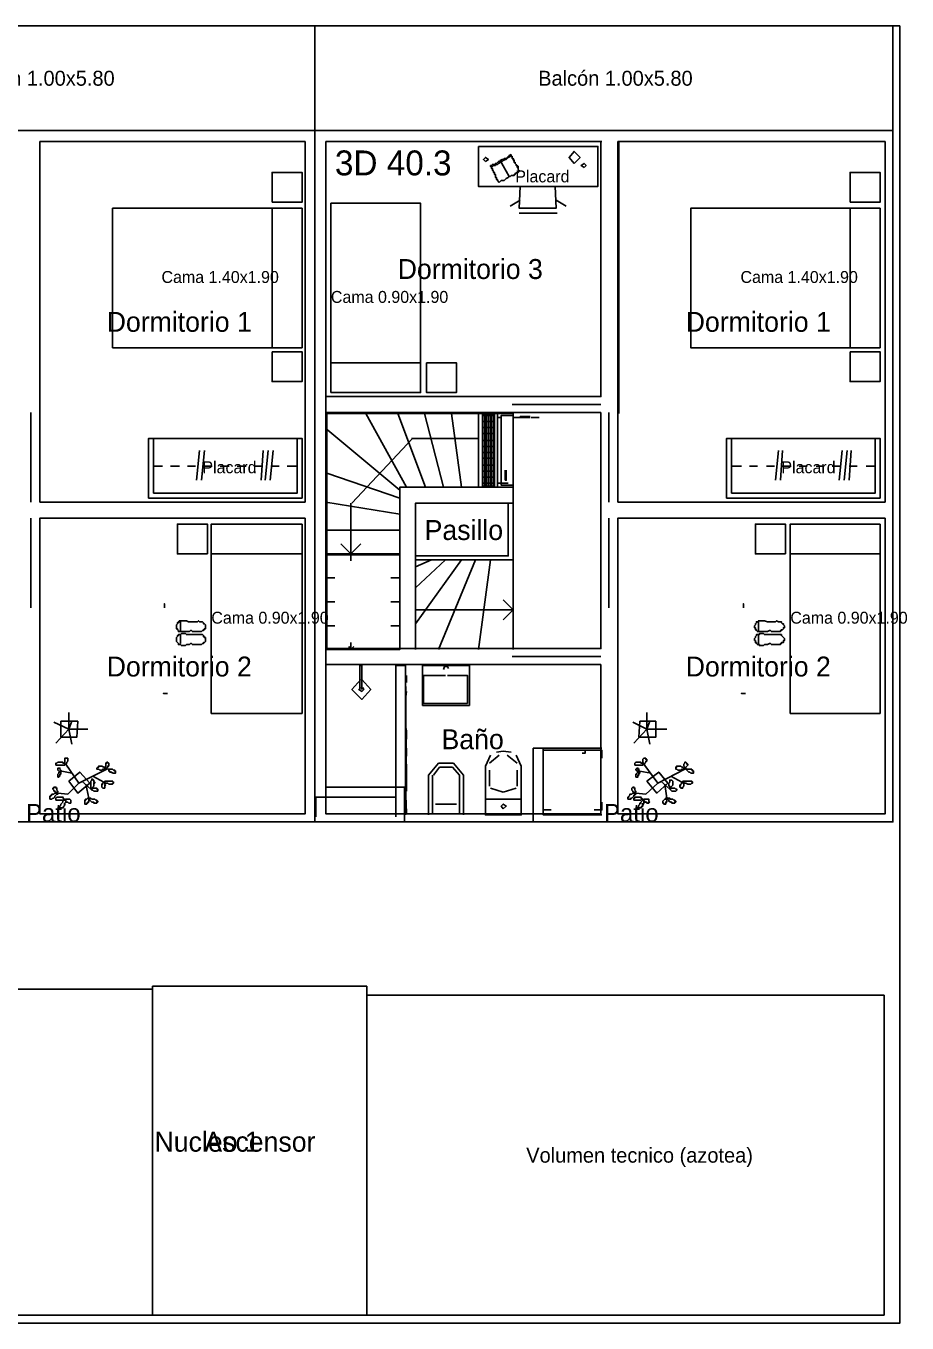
# Model space of a CAD drawing. Header units: metres. Extents: x 0 to 81.3, y 0 to 13.3.
# Drawn here: x 8.71 to 17.55, y 0 to 13.02 of the extents above; entities that cross this region are included whole.
import ezdxf

# ---------------------------------------------------------------- set-up
doc = ezdxf.new("R2010")
doc.units = ezdxf.units.M
for name, color, linetype in [('Trazo_Cotas', 9, 'Continuous'), ('Trazo_Equipamiento', 8, 'Continuous'), ('Trazo_Estancias', 3, 'Continuous'), ('Trazo_Fachada', 30, 'Continuous'), ('Trazo_Medianeras', 8, 'Continuous'), ('Trazo_Nucleos', 252, 'Continuous'), ('Trazo_Patios', 3, 'Continuous'), ('Trazo_Puertas', 1, 'Continuous'), ('Trazo_Terreno', 7, 'Continuous'), ('Trazo_Unidad', 7, 'Continuous'), ('Trazo_Ventanas', 5, 'Continuous')]:
    doc.layers.add(name, color=color, linetype=linetype)

msp = doc.modelspace()

# ---------------------------------------------------------------- linework, layer by layer
at = {"layer": 'Trazo_Cotas'}
for points in [[(11.61, 13.02), (11.61, 11.97), (5.81, 11.97), (5.81, 13.02)], [(17.41, 13.02), (17.41, 11.97), (11.61, 11.97), (11.61, 13.02)], [(17.32, 3.29), (17.32, 0.08), (12.13, 0.08), (12.13, 3.29)]]:
    msp.add_lwpolyline(points, close=True, dxfattribs=at)
at = {"layer": 'Trazo_Equipamiento', "color": 8}
for p, q in [((8.85, 11.86), (8.85, 9.13)), ((8.86, 11.86), (11.51, 11.86)), ((11.74, 11.86), (14.49, 11.86)), ((14.66, 11.86), (17.31, 11.86)), ((14.66, 11.86), (14.66, 9.13)), ((11.72, 9.13), (11.72, 6.76)), ((12.53, 8.39), (12.12, 9.13)), ((12.72, 8.39), (12.44, 9.13)), ((12.9, 8.39), (12.71, 9.13)), ((13.08, 8.39), (12.98, 9.13)), ((13.25, 8.39), (13.25, 9.13)), ((13.31, 9.12), (13.31, 8.4)), ((13.32, 9.12), (13.32, 8.4)), ((13.33, 9.12), (13.33, 8.4)), ((13.35, 9.12), (13.35, 8.4)), ((13.37, 9.12), (13.37, 8.4)), ((13.38, 9.12), (13.38, 8.4)), ((13.4, 9.12), (13.4, 8.4)), ((13.29, 9.11), (13.41, 9.11)), ((13.29, 9.05), (13.41, 9.05)), ((13.29, 8.99), (13.41, 8.99)), ((13.61, 9.09), (13.7, 9.09)), ((13.77, 9.1), (13.67, 9.1)), ((13.78, 9.09), (13.86, 9.09)), ((12.46, 8.36), (11.72, 8.98)), ((12.59, 8.88), (11.98, 8.23)), ((13.25, 8.88), (12.58, 8.88)), ((13.29, 8.93), (13.41, 8.93)), ((13.29, 8.86), (13.41, 8.86)), ((13.29, 8.8), (13.41, 8.8)), ((13.29, 8.74), (13.41, 8.74)), ((13.29, 8.68), (13.41, 8.68)), ((13.29, 8.61), (13.41, 8.61)), ((12.46, 8.28), (11.73, 8.53)), ((13.29, 8.55), (13.41, 8.55)), ((13.29, 8.49), (13.41, 8.49)), ((13.41, 8.56), (13.41, 8.46)), ((13.52, 8.56), (13.52, 8.46)), ((13.29, 8.43), (13.41, 8.43)), ((13.48, 8.43), (13.55, 8.43)), ((13.6, 8.23), (13.6, 8.39)), ((12.46, 8.12), (11.72, 8.24)), ((11.97, 8.23), (11.97, 7.98)), ((12.46, 7.96), (11.73, 7.96)), ((11.97, 7.98), (11.97, 7.72)), ((11.97, 7.72), (11.97, 7.65)), ((12.92, 7.66), (12.62, 7.38)), ((13.08, 7.66), (12.62, 7.02)), ((12.78, 7.66), (12.62, 7.59)), ((13.22, 7.66), (12.85, 6.76)), ((13.25, 6.76), (13.37, 7.66)), ((13.6, 6.76), (13.6, 7.66)), ((11.81, 7.48), (11.73, 7.48)), ((12.46, 7.48), (12.37, 7.48)), ((11.81, 7.24), (11.73, 7.24)), ((12.46, 7.24), (12.37, 7.24)), ((13.6, 7.16), (12.62, 7.16)), ((11.81, 7), (11.73, 7)), ((12.46, 7), (12.37, 7)), ((11.97, 6.83), (11.97, 6.76)), ((12.53, 5.34), (12.52, 6.6)), ((12.53, 6.43), (12.53, 6.5)), ((12.52, 6.26), (12.53, 6.34)), ((12.52, 6.09), (12.52, 6.18)), ((12.52, 5.93), (12.52, 6.01)), ((12.53, 5.86), (12.53, 5.95)), ((12.52, 5.76), (12.52, 5.84)), ((12.53, 5.69), (12.53, 5.77)), ((13.5, 5.74), (13.43, 5.73)), ((13.58, 5.73), (13.5, 5.74)), ((13.8, 5.77), (14.49, 5.77)), ((13.8, 5.12), (13.8, 5.77)), ((13.9, 5.75), (13.98, 5.75)), ((13.9, 5.67), (13.9, 5.75)), ((13.9, 5.75), (14.49, 5.75)), ((12.52, 5.59), (12.52, 5.68)), ((12.53, 5.52), (12.53, 5.61)), ((12.85, 5.62), (12.75, 5.5)), ((13, 5.62), (12.85, 5.62)), ((13.1, 5.5), (13, 5.62)), ((13.37, 5.7), (13.32, 5.59)), ((13.46, 5.7), (13.36, 5.62)), ((13.64, 5.62), (13.54, 5.7)), ((13.68, 5.59), (13.63, 5.7)), ((12.52, 5.43), (12.52, 5.51)), ((12.79, 5.5), (12.79, 5.12)), ((12.86, 5.58), (12.8, 5.5)), ((12.99, 5.58), (12.86, 5.58)), ((13.06, 5.5), (12.99, 5.58)), ((13.06, 5.12), (13.06, 5.5)), ((13.1, 5.5), (13.1, 5.1)), ((13.36, 5.39), (13.36, 5.55)), ((13.64, 5.39), (13.64, 5.55)), ((12.53, 5.12), (12.52, 5.38)), ((12.52, 5.26), (12.52, 5.34)), ((12.53, 5.34), (12.53, 5.44)), ((13.37, 5.37), (13.5, 5.33)), ((13.5, 5.33), (13.63, 5.37)), ((12.82, 5.21), (13.03, 5.21)), ((13.68, 5.26), (13.32, 5.26)), ((12.52, 5.1), (12.52, 5.18)), ((12.8, 5.11), (12.9, 5.11)), ((12.95, 5.11), (13.05, 5.11))]:
    msp.add_line(p, q, dxfattribs=at)
at = {"layer": 'Trazo_Equipamiento', "color": 9}
for p, q in [((13.56, 11.51), (13.47, 11.67)), ((13.67, 11.27), (13.57, 11.21)), ((14.03, 11.27), (14.13, 11.21)), ((11.18, 11.19), (11.18, 9.79)), ((13.66, 11.14), (14.04, 11.14)), ((16.98, 11.19), (16.98, 9.79)), ((12.67, 9.64), (11.77, 9.64)), ((10.45, 8.76), (10.42, 8.46)), ((10.45, 8.76), (10.42, 8.46)), ((10.5, 8.76), (10.47, 8.46)), ((10.5, 8.76), (10.47, 8.46)), ((11.09, 8.76), (11.07, 8.46)), ((11.09, 8.76), (11.07, 8.46)), ((11.14, 8.76), (11.11, 8.46)), ((11.14, 8.76), (11.11, 8.46)), ((11.19, 8.76), (11.16, 8.46)), ((11.19, 8.76), (11.16, 8.46)), ((16.26, 8.76), (16.23, 8.46)), ((16.26, 8.76), (16.23, 8.46)), ((16.3, 8.76), (16.28, 8.46)), ((16.3, 8.76), (16.28, 8.46)), ((16.9, 8.76), (16.87, 8.46)), ((16.9, 8.76), (16.87, 8.46)), ((16.95, 8.76), (16.92, 8.46)), ((16.95, 8.76), (16.92, 8.46)), ((16.99, 8.76), (16.97, 8.46)), ((16.99, 8.76), (16.97, 8.46)), ((9.99, 8.6), (10.08, 8.6)), ((9.99, 8.6), (10.08, 8.6)), ((10.16, 8.6), (10.25, 8.6)), ((10.16, 8.6), (10.25, 8.6)), ((10.33, 8.6), (10.41, 8.6)), ((10.33, 8.6), (10.41, 8.6)), ((10.5, 8.6), (10.58, 8.6)), ((10.5, 8.6), (10.58, 8.6)), ((10.66, 8.6), (10.75, 8.6)), ((10.66, 8.6), (10.75, 8.6)), ((10.83, 8.6), (10.92, 8.6)), ((10.83, 8.6), (10.92, 8.6)), ((11, 8.6), (11.08, 8.6)), ((11, 8.6), (11.08, 8.6)), ((11.17, 8.6), (11.25, 8.6)), ((11.17, 8.6), (11.25, 8.6)), ((11.33, 8.6), (11.43, 8.6)), ((11.33, 8.6), (11.43, 8.6)), ((15.79, 8.6), (15.89, 8.6)), ((15.79, 8.6), (15.89, 8.6)), ((15.97, 8.6), (16.05, 8.6)), ((15.97, 8.6), (16.05, 8.6)), ((16.14, 8.6), (16.22, 8.6)), ((16.14, 8.6), (16.22, 8.6)), ((16.3, 8.6), (16.39, 8.6)), ((16.3, 8.6), (16.39, 8.6)), ((16.47, 8.6), (16.55, 8.6)), ((16.47, 8.6), (16.55, 8.6)), ((16.64, 8.6), (16.72, 8.6)), ((16.64, 8.6), (16.72, 8.6)), ((16.8, 8.6), (16.89, 8.6)), ((16.8, 8.6), (16.89, 8.6)), ((16.97, 8.6), (17.05, 8.6)), ((16.97, 8.6), (17.05, 8.6)), ((17.14, 8.6), (17.23, 8.6)), ((17.14, 8.6), (17.23, 8.6)), ((10.57, 7.72), (11.48, 7.72)), ((16.38, 7.72), (17.28, 7.72)), ((10.26, 7.04), (10.26, 6.95)), ((16.06, 7.04), (16.06, 6.95)), ((10.26, 6.91), (10.26, 6.82)), ((16.06, 6.91), (16.06, 6.82)), ((9.14, 5.96), (9.14, 6.13)), ((14.94, 5.96), (14.94, 6.13)), ((9.14, 5.96), (8.99, 6.03)), ((9.14, 5.96), (9.17, 6.04)), ((14.94, 5.96), (14.8, 6.03)), ((14.94, 5.96), (14.97, 6.04)), ((9.14, 5.96), (9.01, 5.82)), ((9.14, 5.96), (9.17, 5.81)), ((9.14, 5.96), (9.33, 5.96)), ((14.94, 5.96), (14.81, 5.82)), ((14.94, 5.96), (14.97, 5.81)), ((14.94, 5.96), (15.14, 5.96)), ((9.24, 5.42), (9.11, 5.61)), ((15.05, 5.42), (14.91, 5.61)), ((9.17, 5.52), (9.07, 5.54)), ((9.24, 5.42), (9.52, 5.56)), ((9.38, 5.49), (9.49, 5.43)), ((14.98, 5.52), (14.87, 5.54)), ((15.05, 5.42), (15.32, 5.56)), ((15.18, 5.49), (15.29, 5.43)), ((9.24, 5.42), (9.13, 5.31)), ((9.27, 5.44), (9.36, 5.36)), ((9.31, 5.41), (9.34, 5.27)), ((15.05, 5.42), (14.93, 5.31)), ((15.08, 5.44), (15.17, 5.36)), ((15.12, 5.41), (15.14, 5.27)), ((9.13, 5.31), (9.03, 5.32)), ((14.93, 5.31), (14.83, 5.32))]:
    msp.add_line(p, q, dxfattribs=at)
at = {"layer": 'Trazo_Equipamiento', "color": 8}
for points in [[(11.72, 11.84), (11.72, 5.28), (11.72, 10.18)], [(11.72, 10.18), (11.72, 6.76), (11.72, 9.29)], [(11.72, 8.69), (11.72, 9.29), (11.72, 9.13)], [(13.77, 9.09), (13.67, 9.09), (13.67, 9.1)], [(13.4, 8.56), (13.4, 8.46), (13.41, 8.46)], [(13.53, 8.56), (13.53, 8.46), (13.52, 8.46)], [(12.62, 6.76), (12.62, 8.23), (13.6, 8.23), (13.6, 8.39), (12.46, 8.39), (12.46, 6.76)], [(13.6, 8.23), (13.6, 7.66), (12.62, 7.66)], [(13.55, 8.23), (13.55, 7.7), (12.62, 7.7)], [(11.87, 7.82), (11.97, 7.72), (12.07, 7.82)], [(13.5, 7.06), (13.6, 7.16), (13.5, 7.26)], [(11.95, 6.79), (11.97, 6.76), (12, 6.79)], [(11.72, 6.6), (11.72, 5.38), (12.52, 5.38)], [(12.06, 6.36), (12.06, 6.6), (12.08, 6.6), (12.08, 6.36)], [(12.95, 6.57), (12.94, 6.59), (12.91, 6.59), (12.9, 6.56)], [(12.07, 6.46), (11.98, 6.36), (12.08, 6.26), (12.17, 6.36), (12.08, 6.46)], [(12.07, 6.38), (12.05, 6.36), (12.08, 6.34), (12.1, 6.36), (12.09, 6.38)], [(12.94, 6.5), (13.14, 6.5), (13.14, 6.22), (12.7, 6.22), (12.7, 6.5), (12.92, 6.5)], [(13.8, 5.12), (13.8, 5.77), (13.9, 5.77), (13.9, 5.1), (14.49, 5.1)], [(14.29, 5.75), (14.32, 5.75), (14.32, 5.72), (14.29, 5.72)], [(14.41, 5.75), (14.49, 5.75), (14.49, 5.67)], [(12.75, 5.1), (12.75, 5.33), (12.75, 5.5)], [(13.32, 5.59), (13.32, 5.1), (13.68, 5.1), (13.68, 5.59)], [(12.42, 5.28), (12.42, 5.38), (12.42, 5.08)], [(12.53, 5.12), (12.52, 5.38), (12.52, 5.38)], [(12.42, 5.08), (12.42, 5.28), (11.62, 5.28), (11.62, 5.08)], [(13.98, 5.15), (13.9, 5.15), (13.9, 5.23)], [(14.49, 5.23), (14.49, 5.15), (14.41, 5.15)]]:
    msp.add_lwpolyline(points, dxfattribs=at)
at = {"layer": 'Trazo_Equipamiento', "color": 9}
for points in [[(13.25, 11.81), (13.25, 11.41), (14.45, 11.41), (14.45, 11.81)], [(14.21, 11.64), (14.27, 11.7), (14.21, 11.76), (14.16, 11.7)], [(13.32, 11.66), (13.35, 11.68), (13.32, 11.7), (13.3, 11.68)], [(14.31, 11.6), (14.33, 11.62), (14.31, 11.64), (14.28, 11.62)], [(11.18, 11.25), (11.18, 11.55), (11.48, 11.55), (11.48, 11.25)], [(16.98, 11.25), (16.98, 11.55), (17.28, 11.55), (17.28, 11.25)], [(11.77, 9.34), (11.77, 11.24), (12.67, 11.24), (12.67, 9.34)], [(11.48, 11.19), (11.48, 9.79), (9.58, 9.79), (9.58, 11.19)], [(17.28, 11.19), (17.28, 9.79), (15.38, 9.79), (15.38, 11.19)], [(11.18, 9.75), (11.18, 9.45), (11.48, 9.45), (11.48, 9.75)], [(12.73, 9.64), (12.73, 9.34), (13.03, 9.34), (13.03, 9.64)], [(16.98, 9.75), (16.98, 9.45), (17.28, 9.45), (17.28, 9.75)], [(9.94, 8.28), (9.94, 8.88), (11.48, 8.88), (11.48, 8.28)], [(9.99, 8.33), (9.99, 8.88), (11.43, 8.88), (11.43, 8.33)], [(15.74, 8.28), (15.74, 8.88), (17.28, 8.88), (17.28, 8.28)], [(15.79, 8.33), (15.79, 8.88), (17.23, 8.88), (17.23, 8.33)], [(10.53, 7.72), (10.53, 8.02), (10.23, 8.02), (10.23, 7.72)], [(11.48, 8.02), (11.48, 6.12), (10.57, 6.12), (10.57, 8.02)], [(16.33, 7.72), (16.33, 8.02), (16.03, 8.02), (16.03, 7.72)], [(17.28, 8.02), (17.28, 6.12), (16.38, 6.12), (16.38, 8.02)], [(10.1, 7.18), (10.1, 7.22)], [(15.91, 7.18), (15.91, 7.22)], [(10.22, 7.01), (10.23, 7.02), (10.23, 7.03), (10.24, 7.03), (10.24, 7.04), (10.25, 7.04), (10.25, 7.05), (10.32, 7.05), (10.34, 7.04), (10.43, 7.04), (10.44, 7.05), (10.45, 7.04), (10.48, 7.04), (10.49, 7.03), (10.49, 7.02), (10.5, 7.02), (10.51, 7.01), (10.51, 6.97), (10.5, 6.97), (10.5, 6.96), (10.49, 6.96), (10.49, 6.95), (10.48, 6.95), (10.47, 6.94), (10.38, 6.94), (10.37, 6.95), (10.36, 6.95), (10.35, 6.94), (10.24, 6.94), (10.24, 6.95), (10.23, 6.96), (10.23, 6.97), (10.22, 6.97)], [(16.02, 7), (16.03, 7.01), (16.03, 7.02), (16.04, 7.03), (16.04, 7.04), (16.05, 7.04), (16.06, 7.05), (16.12, 7.05), (16.15, 7.04), (16.23, 7.04), (16.24, 7.05), (16.26, 7.04), (16.29, 7.04), (16.29, 7.03), (16.3, 7.02), (16.31, 7.02), (16.31, 7.01), (16.32, 7), (16.32, 6.98), (16.31, 6.98), (16.31, 6.97), (16.3, 6.96), (16.29, 6.96), (16.29, 6.95), (16.28, 6.95), (16.28, 6.94), (16.19, 6.94), (16.18, 6.95), (16.17, 6.95), (16.15, 6.94), (16.05, 6.94), (16.04, 6.95), (16.04, 6.96), (16.03, 6.96), (16.03, 6.98), (16.02, 6.98)], [(10.22, 6.84), (10.24, 6.82), (10.24, 6.81), (10.26, 6.81), (10.27, 6.8), (10.31, 6.8), (10.32, 6.81), (10.35, 6.81), (10.36, 6.82), (10.37, 6.82), (10.38, 6.81), (10.47, 6.81), (10.48, 6.82), (10.49, 6.82), (10.49, 6.83), (10.5, 6.83), (10.51, 6.84), (10.51, 6.88), (10.5, 6.88), (10.5, 6.89), (10.49, 6.89), (10.49, 6.9), (10.48, 6.91), (10.32, 6.91), (10.31, 6.92), (10.27, 6.92), (10.26, 6.91), (10.24, 6.91), (10.24, 6.9), (10.23, 6.9), (10.23, 6.89), (10.22, 6.88)], [(16.02, 6.85), (16.03, 6.85), (16.03, 6.83), (16.04, 6.83), (16.04, 6.82), (16.05, 6.81), (16.07, 6.81), (16.07, 6.8), (16.11, 6.8), (16.12, 6.81), (16.15, 6.81), (16.17, 6.82), (16.18, 6.82), (16.19, 6.81), (16.28, 6.81), (16.28, 6.82), (16.29, 6.82), (16.29, 6.83), (16.31, 6.83), (16.31, 6.85), (16.32, 6.85), (16.32, 6.87), (16.29, 6.9), (16.29, 6.91), (16.12, 6.91), (16.11, 6.92), (16.07, 6.92), (16.07, 6.91), (16.04, 6.91), (16.04, 6.9), (16.03, 6.89), (16.03, 6.88), (16.02, 6.87)], [(10.13, 6.32), (10.09, 6.32)], [(10.57, 6.34), (10.57, 6.3)], [(15.93, 6.32), (15.89, 6.32)], [(16.38, 6.34), (16.38, 6.3)], [(9.23, 6.04), (9.06, 6.04), (9.06, 5.88), (9.22, 5.88)], [(15.03, 6.04), (14.87, 6.04), (14.86, 5.88), (15.03, 5.88)], [(9.09, 5.62), (9.08, 5.62), (9.08, 5.63), (9.03, 5.63), (9.02, 5.62), (9.01, 5.62), (9.01, 5.6), (9.1, 5.6), (9.1, 5.61)], [(9.11, 5.61), (9.12, 5.62), (9.12, 5.63), (9.13, 5.64), (9.13, 5.67), (9.1, 5.67), (9.1, 5.62)], [(9.53, 5.58), (9.53, 5.59), (9.54, 5.59), (9.54, 5.62), (9.53, 5.62), (9.53, 5.63), (9.52, 5.63), (9.52, 5.62), (9.51, 5.62), (9.51, 5.58), (9.52, 5.57)], [(14.91, 5.61), (14.9, 5.61), (14.9, 5.62), (14.88, 5.62), (14.88, 5.63), (14.83, 5.63), (14.82, 5.62), (14.82, 5.6), (14.9, 5.6)], [(14.91, 5.61), (14.92, 5.61), (14.92, 5.62), (14.93, 5.63), (14.93, 5.64), (14.94, 5.64), (14.94, 5.66), (14.93, 5.66), (14.93, 5.67), (14.91, 5.67), (14.9, 5.66), (14.9, 5.63), (14.91, 5.62)], [(15.32, 5.56), (15.33, 5.57), (15.33, 5.58), (15.35, 5.6), (15.35, 5.61), (15.34, 5.61), (15.34, 5.62), (15.33, 5.63), (15.32, 5.63), (15.32, 5.62), (15.31, 5.61), (15.31, 5.59), (15.32, 5.58)], [(9.07, 5.54), (9.05, 5.56), (9.05, 5.57), (9.03, 5.57), (9.03, 5.55), (9.04, 5.54)], [(9.04, 5.53), (9.04, 5.52), (9.03, 5.51), (9.03, 5.48), (9.04, 5.48), (9.04, 5.49), (9.05, 5.49), (9.05, 5.51), (9.06, 5.51), (9.06, 5.53)], [(9.14, 5.44), (9.23, 5.32), (9.35, 5.42), (9.25, 5.53)], [(9.52, 5.56), (9.51, 5.57), (9.5, 5.57), (9.5, 5.58), (9.49, 5.58), (9.47, 5.59), (9.44, 5.59), (9.44, 5.58), (9.43, 5.58), (9.42, 5.57), (9.42, 5.56), (9.44, 5.56), (9.45, 5.55), (9.47, 5.55), (9.48, 5.56)], [(9.58, 5.56), (9.59, 5.55), (9.6, 5.55), (9.6, 5.54), (9.61, 5.54), (9.61, 5.52), (9.58, 5.52), (9.57, 5.53), (9.55, 5.53), (9.55, 5.54), (9.54, 5.54), (9.54, 5.55), (9.53, 5.56)], [(14.87, 5.54), (14.86, 5.55), (14.86, 5.56), (14.85, 5.56), (14.85, 5.57), (14.84, 5.57), (14.83, 5.56), (14.83, 5.55), (14.84, 5.55), (14.84, 5.54)], [(14.87, 5.54), (14.86, 5.53), (14.85, 5.53), (14.84, 5.52), (14.84, 5.51), (14.83, 5.51), (14.83, 5.48), (14.85, 5.48), (14.85, 5.5), (14.86, 5.5), (14.86, 5.52), (14.87, 5.52)], [(14.94, 5.44), (15.04, 5.32), (15.15, 5.42), (15.06, 5.53)], [(15.32, 5.56), (15.3, 5.58), (15.29, 5.58), (15.28, 5.59), (15.24, 5.59), (15.24, 5.58), (15.23, 5.58), (15.23, 5.56), (15.24, 5.56), (15.25, 5.55), (15.28, 5.55), (15.29, 5.56)], [(15.39, 5.56), (15.39, 5.55), (15.4, 5.55), (15.4, 5.54), (15.41, 5.54), (15.41, 5.52), (15.38, 5.52), (15.37, 5.53), (15.36, 5.53), (15.33, 5.56)], [(9.03, 5.34), (9.02, 5.35), (9.02, 5.37), (9.01, 5.37), (9.01, 5.38), (8.99, 5.38), (8.99, 5.37), (8.98, 5.37), (8.98, 5.36), (8.99, 5.35), (8.99, 5.34), (9, 5.34), (9, 5.33), (9.03, 5.33)], [(9.36, 5.36), (9.37, 5.37), (9.38, 5.37), (9.38, 5.38), (9.39, 5.39), (9.39, 5.42), (9.4, 5.42), (9.4, 5.43), (9.39, 5.43), (9.39, 5.45), (9.38, 5.45), (9.38, 5.46), (9.37, 5.46), (9.37, 5.45), (9.36, 5.44)], [(9.36, 5.36), (9.37, 5.35), (9.38, 5.35), (9.39, 5.34), (9.43, 5.34), (9.43, 5.36), (9.42, 5.36), (9.42, 5.37), (9.38, 5.37), (9.37, 5.36)], [(9.5, 5.44), (9.48, 5.42), (9.48, 5.41), (9.47, 5.41), (9.47, 5.38), (9.48, 5.37), (9.5, 5.37), (9.5, 5.4), (9.51, 5.4), (9.5, 5.41)], [(9.5, 5.44), (9.5, 5.43), (9.51, 5.42), (9.53, 5.42), (9.54, 5.41), (9.58, 5.41), (9.58, 5.42), (9.59, 5.42), (9.59, 5.43), (9.58, 5.44)], [(14.83, 5.34), (14.82, 5.35), (14.82, 5.37), (14.81, 5.37), (14.81, 5.38), (14.8, 5.38), (14.79, 5.37), (14.79, 5.35), (14.8, 5.34), (14.8, 5.33), (14.83, 5.33)], [(15.17, 5.36), (15.18, 5.37), (15.18, 5.38), (15.2, 5.4), (15.2, 5.44), (15.19, 5.45), (15.17, 5.45), (15.17, 5.43), (15.16, 5.42), (15.16, 5.39), (15.17, 5.39)], [(15.17, 5.36), (15.19, 5.34), (15.23, 5.34), (15.24, 5.35), (15.24, 5.36), (15.23, 5.36), (15.22, 5.37), (15.18, 5.37), (15.18, 5.36)], [(15.3, 5.44), (15.29, 5.43), (15.29, 5.42), (15.28, 5.41), (15.28, 5.4), (15.27, 5.4), (15.27, 5.38), (15.28, 5.38), (15.28, 5.37), (15.3, 5.37), (15.3, 5.38), (15.31, 5.39), (15.31, 5.42), (15.3, 5.42)], [(15.3, 5.44), (15.31, 5.43), (15.31, 5.42), (15.33, 5.42), (15.35, 5.41), (15.38, 5.41), (15.39, 5.42), (15.4, 5.42), (15.4, 5.43), (15.39, 5.43), (15.39, 5.44)], [(9.03, 5.32), (9, 5.32), (8.99, 5.31), (8.97, 5.31), (8.97, 5.3), (8.96, 5.3), (8.96, 5.29), (8.95, 5.29), (8.95, 5.26), (8.97, 5.26), (8.98, 5.27), (8.99, 5.27), (9, 5.28), (9, 5.29), (9.02, 5.31), (9.03, 5.31)], [(9.09, 5.27), (9.08, 5.27), (9.08, 5.28), (9.02, 5.28), (9.01, 5.27), (9.01, 5.25), (9.08, 5.25), (9.09, 5.26)], [(9.1, 5.26), (9.11, 5.24), (9.11, 5.23), (9.1, 5.22), (9.1, 5.2), (9.09, 5.19), (9.09, 5.18), (9.08, 5.18), (9.08, 5.17), (9.05, 5.17), (9.05, 5.19), (9.06, 5.2), (9.06, 5.21), (9.08, 5.23), (9.08, 5.24), (9.09, 5.25), (9.1, 5.25)], [(9.15, 5.26), (9.16, 5.25), (9.16, 5.22), (9.14, 5.22), (9.13, 5.23), (9.11, 5.23), (9.11, 5.26)], [(9.32, 5.26), (9.31, 5.26), (9.31, 5.25), (9.3, 5.25), (9.3, 5.21), (9.32, 5.21), (9.32, 5.22), (9.33, 5.22), (9.33, 5.23), (9.34, 5.23), (9.34, 5.26), (9.33, 5.27)], [(9.34, 5.27), (9.34, 5.26), (9.35, 5.26), (9.35, 5.25), (9.37, 5.23), (9.39, 5.23), (9.39, 5.22), (9.42, 5.22), (9.42, 5.23), (9.43, 5.23), (9.43, 5.24), (9.42, 5.24), (9.42, 5.25), (9.41, 5.25), (9.4, 5.26), (9.37, 5.26), (9.36, 5.27)], [(14.83, 5.32), (14.8, 5.32), (14.79, 5.31), (14.77, 5.31), (14.77, 5.3), (14.76, 5.29), (14.76, 5.28), (14.75, 5.28), (14.75, 5.26), (14.78, 5.26), (14.78, 5.27), (14.79, 5.27), (14.81, 5.29), (14.81, 5.3), (14.82, 5.3), (14.82, 5.31), (14.83, 5.31)], [(14.89, 5.27), (14.88, 5.27), (14.88, 5.28), (14.82, 5.28), (14.82, 5.27), (14.81, 5.27), (14.81, 5.25), (14.88, 5.25), (14.89, 5.26), (14.9, 5.26)], [(14.91, 5.26), (14.91, 5.22), (14.9, 5.2), (14.9, 5.19), (14.89, 5.19), (14.89, 5.18), (14.88, 5.18), (14.88, 5.17), (14.85, 5.17), (14.85, 5.18), (14.86, 5.19), (14.86, 5.2), (14.87, 5.21), (14.87, 5.22), (14.88, 5.22), (14.88, 5.23)], [(14.91, 5.26), (14.96, 5.26), (14.96, 5.24), (14.97, 5.23), (14.96, 5.23), (14.96, 5.22), (14.94, 5.22), (14.94, 5.23), (14.92, 5.23), (14.92, 5.24), (14.91, 5.25)], [(15.14, 5.27), (15.13, 5.27), (15.13, 5.26), (15.12, 5.26), (15.1, 5.24), (15.1, 5.22), (15.11, 5.22), (15.11, 5.21), (15.13, 5.21), (15.13, 5.23), (15.14, 5.23)], [(15.14, 5.27), (15.16, 5.25), (15.16, 5.24), (15.18, 5.23), (15.19, 5.23), (15.19, 5.22), (15.22, 5.22), (15.22, 5.23), (15.23, 5.23), (15.23, 5.24), (15.22, 5.24), (15.22, 5.25), (15.21, 5.25), (15.2, 5.26), (15.17, 5.26), (15.17, 5.27)]]:
    msp.add_lwpolyline(points, close=True, dxfattribs=at)
for points in [[(13.58, 11.73), (13.56, 11.72), (13.53, 11.69), (13.51, 11.69), (13.5, 11.68), (13.49, 11.68), (13.47, 11.67)], [(13.58, 11.72), (13.57, 11.71), (13.55, 11.7), (13.53, 11.68), (13.52, 11.68), (13.5, 11.67), (13.49, 11.66), (13.48, 11.66)], [(13.66, 11.57), (13.65, 11.58), (13.65, 11.61), (13.64, 11.61), (13.64, 11.62), (13.62, 11.64), (13.62, 11.65), (13.61, 11.66), (13.61, 11.67), (13.6, 11.69), (13.59, 11.7), (13.59, 11.71), (13.58, 11.72), (13.58, 11.73)], [(13.66, 11.56), (13.66, 11.57), (13.65, 11.58), (13.65, 11.6), (13.64, 11.6), (13.64, 11.61), (13.63, 11.62), (13.63, 11.63), (13.61, 11.65), (13.61, 11.66), (13.6, 11.68), (13.59, 11.69), (13.59, 11.7), (13.58, 11.71), (13.58, 11.72)], [(13.37, 11.62), (13.38, 11.62), (13.39, 11.63), (13.41, 11.63), (13.42, 11.64), (13.43, 11.64), (13.45, 11.66), (13.46, 11.66), (13.47, 11.67)], [(13.45, 11.46), (13.43, 11.48), (13.43, 11.49), (13.42, 11.5), (13.42, 11.52), (13.41, 11.53), (13.41, 11.54), (13.4, 11.55), (13.4, 11.56), (13.39, 11.58), (13.38, 11.59), (13.38, 11.6), (13.37, 11.61), (13.37, 11.62)], [(13.38, 11.61), (13.39, 11.61), (13.4, 11.62), (13.42, 11.62), (13.42, 11.63), (13.44, 11.63), (13.45, 11.64), (13.47, 11.65), (13.48, 11.66)], [(13.46, 11.45), (13.44, 11.47), (13.44, 11.48), (13.43, 11.49), (13.43, 11.5), (13.42, 11.51), (13.42, 11.53), (13.41, 11.54), (13.41, 11.55), (13.39, 11.57), (13.39, 11.59), (13.38, 11.6), (13.38, 11.61)], [(13.46, 11.45), (13.48, 11.47), (13.51, 11.47), (13.53, 11.49), (13.55, 11.5), (13.56, 11.51)], [(13.66, 11.56), (13.65, 11.55), (13.64, 11.55), (13.62, 11.54), (13.62, 11.53), (13.61, 11.53), (13.61, 11.52), (13.58, 11.52), (13.57, 11.51), (13.56, 11.51)], [(14.02, 11.41), (14.03, 11.19), (13.66, 11.19), (13.67, 11.41)]]:
    msp.add_lwpolyline(points, dxfattribs=at)
at = {"layer": 'Trazo_Equipamiento', "color": 8}
for points in [[(13.6, 9.13), (13.6, 8.39), (12.46, 8.39), (12.46, 6.76), (11.73, 6.76), (11.73, 9.13)], [(13.29, 8.4), (13.29, 9.12), (13.41, 9.12), (13.41, 8.4)], [(13.44, 9.13), (13.44, 8.39), (13.6, 8.39), (13.6, 9.13)], [(13.44, 9.13), (13.6, 9.13), (13.6, 9.11), (13.48, 9.11), (13.48, 9.09), (13.44, 9.09)], [(13.48, 9.09), (13.48, 8.43), (13.44, 8.43), (13.44, 9.09)], [(13.44, 8.39), (13.6, 8.39), (13.6, 8.41), (13.48, 8.41), (13.48, 8.43), (13.44, 8.43)], [(12.46, 7.71), (12.46, 7.72), (11.73, 7.71)], [(12.46, 7.72), (11.73, 7.71), (11.73, 7.72)], [(12.42, 6.6), (12.42, 5.38), (12.52, 5.38), (12.52, 6.6)], [(13.16, 6.6), (13.16, 6.2), (12.69, 6.2), (12.69, 6.6)], [(13.8, 5.03), (13.8, 5.77)], [(13.8, 5.12), (13.8, 5.77)], [(13.8, 5.77), (13.8, 5.12)], [(12.52, 5.12), (12.52, 5.38), (12.51, 5.12)], [(12.52, 5.38), (12.51, 5.12), (12.51, 5.38)], [(12.51, 5.03), (12.51, 5.38)], [(13.5, 5.16), (13.53, 5.19), (13.5, 5.21), (13.48, 5.19)]]:
    msp.add_lwpolyline(points, close=True, dxfattribs=at)
at = {"layer": 'Trazo_Estancias', "color": 5}
for points in [[(11.51, 11.86), (11.51, 8.24), (8.85, 8.24), (8.85, 11.86)], [(14.48, 11.86), (14.48, 9.3), (11.72, 9.3), (11.72, 11.86)], [(17.33, 11.86), (17.33, 8.24), (14.65, 8.24), (14.65, 11.86)], [(11.51, 8.08), (11.51, 5.11), (8.85, 5.11), (8.85, 8.08)], [(17.33, 8.08), (17.33, 5.11), (14.65, 5.11), (14.65, 8.08)]]:
    msp.add_lwpolyline(points, close=True, dxfattribs=at)
at = {"layer": 'Trazo_Estancias', "color": 8}
msp.add_lwpolyline([(14.48, 9.14), (14.48, 6.77), (11.72, 6.77), (11.72, 9.14)], close=True, dxfattribs=at)
at = {"layer": 'Trazo_Estancias', "color": 4}
msp.add_lwpolyline([(14.48, 6.61), (14.48, 5.11), (11.72, 5.11), (11.72, 6.61)], close=True, dxfattribs=at)
at = {"layer": 'Trazo_Fachada'}
for p, q in [((11.61, 11.97), (5.81, 11.97)), ((17.41, 11.97), (11.61, 11.97)), ((11.61, 5.03), (5.81, 5.03)), ((17.41, 5.03), (11.61, 5.03))]:
    msp.add_line(p, q, dxfattribs=at)
at = {"layer": 'Trazo_Medianeras'}
for p, q in [((17.41, 11.97), (17.41, 5.03)), ((17.48, 11.97), (17.48, 0)), ((17.48, 0), (0, 0))]:
    msp.add_line(p, q, dxfattribs=at)
at = {"layer": 'Trazo_Nucleos'}
msp.add_lwpolyline([(12.13, 3.38), (12.13, 0.08), (9.98, 0.08), (9.98, 3.38)], close=True, dxfattribs=at)
at = {"layer": 'Trazo_Patios'}
msp.add_lwpolyline([(9.98, 3.35), (9.98, 0.08), (5.13, 0.08), (5.13, 3.35)], close=True, dxfattribs=at)
at = {"layer": 'Trazo_Puertas'}
for p, q in [((8.76, 9.14), (8.76, 8.24)), ((14.48, 9.22), (13.59, 9.22)), ((14.56, 9.14), (14.56, 8.24)), ((8.76, 8.08), (8.76, 7.18)), ((14.56, 8.08), (14.56, 7.18)), ((14.48, 6.69), (13.59, 6.69))]:
    msp.add_line(p, q, dxfattribs=at)
at = {"layer": 'Trazo_Terreno'}
msp.add_lwpolyline([(17.48, 13.02), (17.48, 0), (0, 0), (0, 13.02)], close=True, dxfattribs=at)
at = {"layer": 'Trazo_Unidad'}
for points in [[(11.61, 11.97), (11.61, 5.03), (5.81, 5.03), (5.81, 11.97)], [(17.41, 11.97), (17.41, 5.03), (11.61, 5.03), (11.61, 11.97)]]:
    msp.add_lwpolyline(points, close=True, dxfattribs=at)
at = {"layer": 'Trazo_Ventanas'}
for p, q in [((11.51, 11.97), (8.85, 11.97)), ((14.48, 11.97), (11.72, 11.97)), ((17.33, 11.97), (14.65, 11.97)), ((11.53, 5.03), (8.82, 5.03)), ((13.79, 5.03), (12.49, 5.03)), ((17.35, 5.03), (14.62, 5.03))]:
    msp.add_line(p, q, dxfattribs=at)

# ---------------------------------------------------------------- texts
at = {"layer": 'Trazo_Cotas'}
for s, p in [('Balcón 1.00x5.80', (8.05, 12.42)), ('Balcón 1.00x5.80', (13.85, 12.42)), ('Volumen tecnico (azotea)', (13.73, 1.61))]:
    msp.add_text(s, height=0.15, dxfattribs=at).set_placement(p)
at = {"layer": 'Trazo_Equipamiento', "color": 8}
for s, p in [('Placard', (13.62, 11.45)), ('Cama 1.40x1.90', (10.07, 10.44)), ('Cama 1.40x1.90', (15.88, 10.44)), ('Cama 0.90x1.90', (11.77, 10.24)), ('Placard', (10.48, 8.53)), ('Placard', (16.29, 8.53)), ('Cama 0.90x1.90', (10.57, 7.02)), ('Cama 0.90x1.90', (16.38, 7.02))]:
    msp.add_text(s, height=0.12, dxfattribs=at).set_placement(p)
at = {"layer": 'Trazo_Estancias', "color": 5}
for s, p in [('Dormitorio 3', (12.44, 10.48)), ('Dormitorio 1', (9.52, 9.95)), ('Dormitorio 1', (15.33, 9.95)), ('Dormitorio 2', (9.52, 6.49)), ('Dormitorio 2', (15.33, 6.49))]:
    msp.add_text(s, height=0.2, dxfattribs=at).set_placement(p)
at = {"layer": 'Trazo_Estancias', "color": 8}
msp.add_text('Pasillo', height=0.2, dxfattribs=at).set_placement((12.71, 7.86))
at = {"layer": 'Trazo_Estancias', "color": 4}
msp.add_text('Baño', height=0.2, dxfattribs=at).set_placement((12.88, 5.76))
at = {"layer": 'Trazo_Fachada'}
for p in [(8.71, 5.03), (14.51, 5.03)]:
    msp.add_text('Patio', height=0.18, dxfattribs=at).set_placement(p)
at = {"layer": 'Trazo_Nucleos'}
for s, p in [('Nucleo 1', (10, 1.72)), ('Ascensor', (10.5, 1.72))]:
    msp.add_text(s, height=0.2, dxfattribs=at).set_placement(p)
at = {"layer": 'Trazo_Unidad'}
msp.add_text('3D 40.3', height=0.25, dxfattribs=at).set_placement((11.81, 11.52))

doc.saveas('drawing.dxf')
